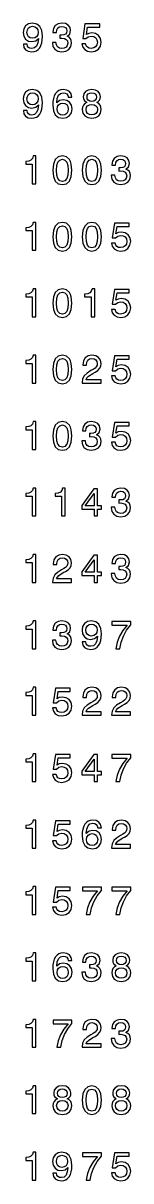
# Model space of a CAD drawing. Extents: x 0 to 1189, y 0 to 841.
# Drawn here: x 699.7 to 719.2, y 221.8 to 430.9 of the extents above; entities that cross this region are included whole.
import ezdxf

# ---------------------------------------------------------------- set-up
doc = ezdxf.new("R2010")
doc.units = 0

msp = doc.modelspace()

# ---------------------------------------------------------------- linework, layer by layer
at = {"color": 7, "lineweight": 25}
for points in [[(699.76, 427.14), (699.86, 426.57), (700.17, 426.13), (700.66, 425.86), (701.31, 425.76), (701.74, 425.81), (702.12, 425.94), (702.44, 426.16), (702.72, 426.48), (702.93, 426.88), (703.09, 427.37), (703.18, 427.93), (703.22, 428.58), (703.1, 429.59), (702.75, 430.33), (702.18, 430.78), (701.41, 430.94), (700.71, 430.81), (700.17, 430.46), (699.83, 429.93), (699.71, 429.26), (699.83, 428.57), (700.17, 428.04), (700.67, 427.71), (701.31, 427.6), (701.99, 427.74), (702.5, 428.16), (702.39, 427.36), (702.15, 426.79), (701.8, 426.45), (701.32, 426.34), (700.94, 426.39), (700.67, 426.55), (700.49, 426.8), (700.42, 427.14)], [(705.01, 427.47), (705.01, 427.42), (705.12, 426.73), (705.46, 426.21), (705.99, 425.88), (706.7, 425.76), (707.45, 425.88), (708.01, 426.2), (708.37, 426.7), (708.5, 427.35), (708.44, 427.78), (708.28, 428.12), (708.03, 428.39), (707.68, 428.58), (708.15, 428.97), (708.31, 429.59), (708.21, 430.15), (707.9, 430.58), (707.39, 430.85), (706.7, 430.94), (706.05, 430.82), (705.55, 430.51), (705.23, 430), (705.12, 429.33), (705.12, 429.28), (705.76, 429.28), (705.82, 429.74), (706.01, 430.07), (706.31, 430.28), (706.74, 430.35), (707.11, 430.29), (707.38, 430.14), (707.55, 429.89), (707.61, 429.56), (707.55, 429.21), (707.38, 428.97), (707.07, 428.83), (706.66, 428.78), (706.38, 428.79), (706.38, 428.22), (706.74, 428.24), (707.19, 428.17), (707.53, 428), (707.73, 427.72), (707.8, 427.35), (707.72, 426.93), (707.51, 426.62), (707.18, 426.43), (706.74, 426.36), (706.29, 426.44), (705.96, 426.65), (705.75, 427), (705.67, 427.47)], [(700.41, 429.27), (700.48, 429.71), (700.68, 430.07), (701, 430.29), (701.41, 430.37), (701.84, 430.29), (702.16, 430.07), (702.36, 429.72), (702.44, 429.27), (702.36, 428.82), (702.16, 428.48), (701.83, 428.27), (701.39, 428.2), (700.99, 428.27), (700.68, 428.48), (700.48, 428.81)], [(710.37, 427.21), (710.53, 426.62), (710.88, 426.16), (711.4, 425.87), (712.07, 425.76), (712.79, 425.89), (713.36, 426.24), (713.72, 426.8), (713.86, 427.52), (713.74, 428.19), (713.39, 428.72), (712.85, 429.06), (712.15, 429.18), (711.61, 429.09), (711.19, 428.86), (711.4, 430.2), (713.59, 430.2), (713.59, 430.8), (710.91, 430.8), (710.52, 428.14), (711.09, 428.14), (711.51, 428.48), (712.04, 428.6), (712.5, 428.53), (712.86, 428.3), (713.08, 427.94), (713.16, 427.49), (713.08, 427.03), (712.85, 426.68), (712.5, 426.46), (712.04, 426.38), (711.66, 426.43), (711.37, 426.59), (711.15, 426.85), (711.04, 427.21)], [(699.76, 415.14), (699.86, 414.57), (700.17, 414.13), (700.66, 413.86), (701.31, 413.76), (701.74, 413.81), (702.12, 413.94), (702.44, 414.16), (702.72, 414.48), (702.93, 414.88), (703.09, 415.37), (703.18, 415.93), (703.22, 416.58), (703.1, 417.59), (702.75, 418.33), (702.18, 418.78), (701.41, 418.94), (700.71, 418.81), (700.17, 418.46), (699.83, 417.93), (699.71, 417.26), (699.83, 416.57), (700.17, 416.04), (700.67, 415.71), (701.31, 415.6), (701.99, 415.74), (702.5, 416.16), (702.39, 415.36), (702.15, 414.79), (701.8, 414.45), (701.32, 414.34), (700.94, 414.39), (700.67, 414.55), (700.49, 414.8), (700.42, 415.14)], [(700.41, 417.27), (700.48, 417.71), (700.68, 418.07), (701, 418.29), (701.41, 418.37), (701.84, 418.29), (702.16, 418.07), (702.36, 417.72), (702.44, 417.27), (702.36, 416.82), (702.16, 416.48), (701.83, 416.27), (701.39, 416.2), (700.99, 416.27), (700.68, 416.48), (700.48, 416.81)], [(708.55, 417.56), (708.41, 418.14), (708.1, 418.57), (707.61, 418.85), (706.97, 418.94), (706.55, 418.89), (706.18, 418.75), (705.86, 418.53), (705.58, 418.21), (705.37, 417.82), (705.21, 417.33), (705.11, 416.76), (705.08, 416.12), (705.19, 415.1), (705.55, 414.36), (706.12, 413.91), (706.89, 413.76), (707.59, 413.89), (708.13, 414.23), (708.47, 414.76), (708.59, 415.44), (708.47, 416.12), (708.14, 416.65), (707.63, 416.98), (706.99, 417.09), (706.31, 416.95), (705.8, 416.54), (705.91, 417.33), (706.14, 417.9), (706.49, 418.24), (706.98, 418.36), (707.34, 418.3), (707.61, 418.15), (707.79, 417.89), (707.89, 417.56)], [(711.27, 416.6), (710.9, 416.4), (710.65, 416.11), (710.49, 415.76), (710.44, 415.34), (710.55, 414.7), (710.88, 414.2), (711.42, 413.88), (712.16, 413.76), (712.89, 413.88), (713.43, 414.2), (713.76, 414.7), (713.88, 415.34), (713.82, 415.76), (713.67, 416.11), (713.41, 416.4), (713.05, 416.6), (713.34, 416.77), (713.54, 417.01), (713.66, 417.3), (713.71, 417.65), (713.59, 418.16), (713.29, 418.57), (712.8, 418.84), (712.16, 418.94), (711.51, 418.84), (711.02, 418.57), (710.71, 418.16), (710.6, 417.65), (710.64, 417.3), (710.76, 417.01)], [(711.29, 417.59), (711.34, 417.91), (711.52, 418.15), (711.79, 418.31), (712.16, 418.36), (712.52, 418.31), (712.79, 418.15), (712.97, 417.91), (713.03, 417.59), (712.97, 417.27), (712.79, 417.02), (712.52, 416.85), (712.16, 416.8), (711.79, 416.86), (711.52, 417.02), (711.34, 417.27)], [(707.9, 415.43), (707.82, 414.98), (707.61, 414.63), (707.29, 414.4), (706.89, 414.33), (706.46, 414.4), (706.14, 414.62), (705.93, 414.97), (705.86, 415.42), (705.94, 415.87), (706.14, 416.21), (706.47, 416.42), (706.92, 416.5), (707.3, 416.42), (707.61, 416.22), (707.82, 415.88)], [(711.13, 415.35), (711.19, 415.73), (711.4, 416.02), (711.73, 416.21), (712.16, 416.27), (712.58, 416.21), (712.91, 416.02), (713.12, 415.73), (713.19, 415.35), (713.12, 414.94), (712.91, 414.63), (712.58, 414.43), (712.16, 414.36), (711.73, 414.43), (711.4, 414.63), (711.19, 414.94)], [(701.35, 401.9), (702.01, 401.9), (702.01, 406.94), (701.52, 406.94), (701.39, 406.5), (701.13, 406.2), (700.74, 406.03), (700.19, 405.97), (700.19, 405.46), (701.35, 405.46)], [(705.09, 404.35), (705.19, 403.21), (705.53, 402.41), (706.07, 401.92), (706.82, 401.76), (707.56, 401.92), (708.1, 402.41), (708.44, 403.21), (708.55, 404.35), (708.44, 405.47), (708.3, 405.92), (708.1, 406.28), (707.56, 406.77), (706.82, 406.94), (706.07, 406.77), (705.53, 406.28), (705.19, 405.47)], [(705.78, 404.35), (705.83, 405.22), (706.01, 405.84), (706.34, 406.21), (706.82, 406.34), (707.3, 406.21), (707.62, 405.84), (707.8, 405.22), (707.86, 404.35), (707.8, 403.47), (707.62, 402.84), (707.3, 402.47), (706.82, 402.35), (706.34, 402.47), (706.01, 402.84), (705.83, 403.47)], [(710.42, 404.35), (710.53, 403.21), (710.87, 402.41), (711.41, 401.92), (712.16, 401.76), (712.9, 401.92), (713.44, 402.41), (713.77, 403.21), (713.89, 404.35), (713.77, 405.47), (713.64, 405.92), (713.44, 406.28), (712.9, 406.77), (712.16, 406.94), (711.41, 406.77), (710.87, 406.28), (710.53, 405.47)], [(711.11, 404.35), (711.17, 405.22), (711.35, 405.84), (711.68, 406.21), (712.16, 406.34), (712.63, 406.21), (712.96, 405.84), (713.14, 405.22), (713.2, 404.35), (713.14, 403.47), (712.96, 402.84), (712.63, 402.47), (712.16, 402.35), (711.68, 402.47), (711.35, 402.84), (711.17, 403.47)], [(715.68, 403.47), (715.68, 403.42), (715.8, 402.73), (716.13, 402.21), (716.67, 401.88), (717.37, 401.76), (718.12, 401.88), (718.68, 402.2), (719.05, 402.7), (719.17, 403.35), (719.12, 403.78), (718.96, 404.12), (718.7, 404.39), (718.35, 404.58), (718.82, 404.97), (718.99, 405.59), (718.88, 406.15), (718.57, 406.58), (718.07, 406.85), (717.37, 406.94), (716.73, 406.82), (716.23, 406.51), (715.9, 406), (715.8, 405.33), (715.8, 405.28), (716.44, 405.28), (716.49, 405.74), (716.68, 406.07), (716.98, 406.28), (717.41, 406.35), (717.78, 406.29), (718.06, 406.14), (718.22, 405.89), (718.29, 405.56), (718.22, 405.21), (718.05, 404.97), (717.75, 404.83), (717.34, 404.78), (717.06, 404.79), (717.06, 404.22), (717.41, 404.24), (717.86, 404.17), (718.2, 404), (718.4, 403.72), (718.48, 403.35), (718.4, 402.93), (718.19, 402.62), (717.86, 402.43), (717.42, 402.36), (716.96, 402.44), (716.63, 402.65), (716.42, 403), (716.34, 403.47)], [(701.35, 389.9), (702.01, 389.9), (702.01, 394.94), (701.52, 394.94), (701.39, 394.5), (701.13, 394.2), (700.74, 394.03), (700.19, 393.97), (700.19, 393.46), (701.35, 393.46)], [(705.09, 392.35), (705.19, 391.21), (705.53, 390.41), (706.07, 389.92), (706.82, 389.76), (707.56, 389.92), (708.1, 390.41), (708.44, 391.21), (708.55, 392.35), (708.44, 393.47), (708.3, 393.92), (708.1, 394.28), (707.56, 394.77), (706.82, 394.94), (706.07, 394.77), (705.53, 394.28), (705.19, 393.47)], [(705.78, 392.35), (705.83, 393.22), (706.01, 393.84), (706.34, 394.21), (706.82, 394.34), (707.3, 394.21), (707.62, 393.84), (707.8, 393.22), (707.86, 392.35), (707.8, 391.47), (707.62, 390.84), (707.3, 390.47), (706.82, 390.35), (706.34, 390.47), (706.01, 390.84), (705.83, 391.47)], [(710.42, 392.35), (710.53, 391.21), (710.87, 390.41), (711.41, 389.92), (712.16, 389.76), (712.9, 389.92), (713.44, 390.41), (713.77, 391.21), (713.89, 392.35), (713.77, 393.47), (713.64, 393.92), (713.44, 394.28), (712.9, 394.77), (712.16, 394.94), (711.41, 394.77), (710.87, 394.28), (710.53, 393.47)], [(711.11, 392.35), (711.17, 393.22), (711.35, 393.84), (711.68, 394.21), (712.16, 394.34), (712.63, 394.21), (712.96, 393.84), (713.14, 393.22), (713.2, 392.35), (713.14, 391.47), (712.96, 390.84), (712.63, 390.47), (712.16, 390.35), (711.68, 390.47), (711.35, 390.84), (711.17, 391.47)], [(715.71, 391.21), (715.87, 390.62), (716.22, 390.16), (716.74, 389.87), (717.4, 389.76), (718.13, 389.89), (718.7, 390.24), (719.06, 390.8), (719.2, 391.52), (719.07, 392.19), (718.73, 392.72), (718.19, 393.06), (717.49, 393.18), (716.95, 393.09), (716.53, 392.86), (716.73, 394.2), (718.92, 394.2), (718.92, 394.8), (716.25, 394.8), (715.85, 392.14), (716.43, 392.14), (716.85, 392.48), (717.38, 392.6), (717.84, 392.53), (718.2, 392.3), (718.42, 391.94), (718.5, 391.49), (718.42, 391.03), (718.19, 390.68), (717.83, 390.46), (717.38, 390.38), (717, 390.43), (716.7, 390.59), (716.49, 390.85), (716.38, 391.21)], [(701.35, 377.9), (702.01, 377.9), (702.01, 382.94), (701.52, 382.94), (701.39, 382.5), (701.13, 382.2), (700.74, 382.03), (700.19, 381.97), (700.19, 381.46), (701.35, 381.46)], [(705.09, 380.35), (705.19, 379.21), (705.53, 378.41), (706.07, 377.92), (706.82, 377.76), (707.56, 377.92), (708.1, 378.41), (708.44, 379.21), (708.55, 380.35), (708.44, 381.47), (708.3, 381.92), (708.1, 382.28), (707.56, 382.77), (706.82, 382.94), (706.07, 382.77), (705.53, 382.28), (705.19, 381.47)], [(712.03, 377.9), (712.68, 377.9), (712.68, 382.94), (712.2, 382.94), (712.07, 382.5), (711.81, 382.2), (711.41, 382.03), (710.86, 381.97), (710.86, 381.46), (712.03, 381.46)], [(705.78, 380.35), (705.83, 381.22), (706.01, 381.84), (706.34, 382.21), (706.82, 382.34), (707.3, 382.21), (707.62, 381.84), (707.8, 381.22), (707.86, 380.35), (707.8, 379.47), (707.62, 378.84), (707.3, 378.47), (706.82, 378.35), (706.34, 378.47), (706.01, 378.84), (705.83, 379.47)], [(715.71, 379.21), (715.87, 378.62), (716.22, 378.16), (716.74, 377.87), (717.4, 377.76), (718.13, 377.89), (718.7, 378.24), (719.06, 378.8), (719.2, 379.52), (719.07, 380.19), (718.73, 380.72), (718.19, 381.06), (717.49, 381.18), (716.95, 381.09), (716.53, 380.86), (716.73, 382.2), (718.92, 382.2), (718.92, 382.8), (716.25, 382.8), (715.85, 380.14), (716.43, 380.14), (716.85, 380.48), (717.38, 380.6), (717.84, 380.53), (718.2, 380.3), (718.42, 379.94), (718.5, 379.49), (718.42, 379.03), (718.19, 378.68), (717.83, 378.46), (717.38, 378.38), (717, 378.43), (716.7, 378.59), (716.49, 378.85), (716.38, 379.21)], [(701.35, 365.9), (702.01, 365.9), (702.01, 370.94), (701.52, 370.94), (701.39, 370.5), (701.13, 370.2), (700.74, 370.03), (700.19, 369.97), (700.19, 369.46), (701.35, 369.46)], [(705.09, 368.35), (705.19, 367.21), (705.53, 366.41), (706.07, 365.92), (706.82, 365.76), (707.56, 365.92), (708.1, 366.41), (708.44, 367.21), (708.55, 368.35), (708.44, 369.47), (708.3, 369.92), (708.1, 370.28), (707.56, 370.77), (706.82, 370.94), (706.07, 370.77), (705.53, 370.28), (705.19, 369.47)], [(705.78, 368.35), (705.83, 369.22), (706.01, 369.84), (706.34, 370.21), (706.82, 370.34), (707.3, 370.21), (707.62, 369.84), (707.8, 369.22), (707.86, 368.35), (707.8, 367.47), (707.62, 366.84), (707.3, 366.47), (706.82, 366.35), (706.34, 366.47), (706.01, 366.84), (705.83, 367.47)], [(710.4, 365.9), (713.84, 365.9), (713.84, 366.52), (711.12, 366.52), (711.27, 366.86), (711.53, 367.14), (712.33, 367.65), (712.76, 367.87), (713.23, 368.18), (713.57, 368.54), (713.77, 368.97), (713.84, 369.45), (713.72, 370.05), (713.38, 370.53), (712.86, 370.83), (712.19, 370.94), (711.5, 370.82), (710.97, 370.48), (710.63, 369.94), (710.52, 369.22), (710.52, 369.12), (711.17, 369.12), (711.17, 369.18), (711.24, 369.67), (711.43, 370.03), (711.74, 370.26), (712.15, 370.34), (712.57, 370.27), (712.88, 370.09), (713.08, 369.81), (713.15, 369.45), (713.1, 369.12), (712.97, 368.84), (712.74, 368.6), (712.42, 368.38), (711.99, 368.15), (711.29, 367.7), (710.79, 367.23), (710.49, 366.65), (710.4, 365.92)], [(715.71, 367.21), (715.87, 366.62), (716.22, 366.16), (716.74, 365.87), (717.4, 365.76), (718.13, 365.89), (718.7, 366.24), (719.06, 366.8), (719.2, 367.52), (719.07, 368.19), (718.73, 368.72), (718.19, 369.06), (717.49, 369.18), (716.95, 369.09), (716.53, 368.86), (716.73, 370.2), (718.92, 370.2), (718.92, 370.8), (716.25, 370.8), (715.85, 368.14), (716.43, 368.14), (716.85, 368.48), (717.38, 368.6), (717.84, 368.53), (718.2, 368.3), (718.42, 367.94), (718.5, 367.49), (718.42, 367.03), (718.19, 366.68), (717.83, 366.46), (717.38, 366.38), (717, 366.43), (716.7, 366.59), (716.49, 366.85), (716.38, 367.21)], [(701.35, 353.9), (702.01, 353.9), (702.01, 358.94), (701.52, 358.94), (701.39, 358.5), (701.13, 358.2), (700.74, 358.03), (700.19, 357.97), (700.19, 357.46), (701.35, 357.46)], [(705.09, 356.35), (705.19, 355.21), (705.53, 354.41), (706.07, 353.92), (706.82, 353.76), (707.56, 353.92), (708.1, 354.41), (708.44, 355.21), (708.55, 356.35), (708.44, 357.47), (708.3, 357.92), (708.1, 358.28), (707.56, 358.77), (706.82, 358.94), (706.07, 358.77), (705.53, 358.28), (705.19, 357.47)], [(705.78, 356.35), (705.83, 357.22), (706.01, 357.84), (706.34, 358.21), (706.82, 358.34), (707.3, 358.21), (707.62, 357.84), (707.8, 357.22), (707.86, 356.35), (707.8, 355.47), (707.62, 354.84), (707.3, 354.47), (706.82, 354.35), (706.34, 354.47), (706.01, 354.84), (705.83, 355.47)], [(710.34, 355.47), (710.34, 355.42), (710.46, 354.73), (710.8, 354.21), (711.33, 353.88), (712.04, 353.76), (712.79, 353.88), (713.35, 354.2), (713.71, 354.7), (713.84, 355.35), (713.78, 355.78), (713.62, 356.12), (713.36, 356.39), (713.02, 356.58), (713.48, 356.97), (713.65, 357.59), (713.54, 358.15), (713.23, 358.58), (712.73, 358.85), (712.04, 358.94), (711.39, 358.82), (710.89, 358.51), (710.57, 358), (710.46, 357.33), (710.46, 357.28), (711.1, 357.28), (711.16, 357.74), (711.34, 358.07), (711.65, 358.28), (712.07, 358.35), (712.45, 358.29), (712.72, 358.14), (712.89, 357.89), (712.95, 357.56), (712.89, 357.21), (712.71, 356.97), (712.41, 356.83), (712, 356.78), (711.72, 356.79), (711.72, 356.22), (712.07, 356.24), (712.53, 356.17), (712.87, 356), (713.07, 355.72), (713.14, 355.35), (713.06, 354.93), (712.85, 354.62), (712.52, 354.43), (712.08, 354.36), (711.63, 354.44), (711.29, 354.65), (711.09, 355), (711.01, 355.47)], [(715.71, 355.21), (715.87, 354.62), (716.22, 354.16), (716.74, 353.87), (717.4, 353.76), (718.13, 353.89), (718.7, 354.24), (719.06, 354.8), (719.2, 355.52), (719.07, 356.19), (718.73, 356.72), (718.19, 357.06), (717.49, 357.18), (716.95, 357.09), (716.53, 356.86), (716.73, 358.2), (718.92, 358.2), (718.92, 358.8), (716.25, 358.8), (715.85, 356.14), (716.43, 356.14), (716.85, 356.48), (717.38, 356.6), (717.84, 356.53), (718.2, 356.3), (718.42, 355.94), (718.5, 355.49), (718.42, 355.03), (718.19, 354.68), (717.83, 354.46), (717.38, 354.38), (717, 354.43), (716.7, 354.59), (716.49, 354.85), (716.38, 355.21)], [(701.35, 341.9), (702.01, 341.9), (702.01, 346.94), (701.52, 346.94), (701.39, 346.5), (701.13, 346.2), (700.74, 346.03), (700.19, 345.97), (700.19, 345.46), (701.35, 345.46)], [(706.69, 341.9), (707.35, 341.9), (707.35, 346.94), (706.86, 346.94), (706.73, 346.5), (706.47, 346.2), (706.07, 346.03), (705.53, 345.97), (705.53, 345.46), (706.69, 345.46)], [(712.56, 341.9), (713.2, 341.9), (713.2, 343.14), (713.92, 343.14), (713.92, 343.72), (713.2, 343.72), (713.2, 346.8), (712.55, 346.8), (710.36, 343.78), (710.36, 343.14), (712.56, 343.14)], [(710.96, 343.72), (712.56, 345.96), (712.56, 343.72)], [(715.68, 343.47), (715.68, 343.42), (715.8, 342.73), (716.13, 342.21), (716.67, 341.88), (717.37, 341.76), (718.12, 341.88), (718.68, 342.2), (719.05, 342.7), (719.17, 343.35), (719.12, 343.78), (718.96, 344.12), (718.7, 344.39), (718.35, 344.58), (718.82, 344.97), (718.99, 345.59), (718.88, 346.15), (718.57, 346.58), (718.07, 346.85), (717.37, 346.94), (716.73, 346.82), (716.23, 346.51), (715.9, 346), (715.8, 345.33), (715.8, 345.28), (716.44, 345.28), (716.49, 345.74), (716.68, 346.07), (716.98, 346.28), (717.41, 346.35), (717.78, 346.29), (718.06, 346.14), (718.22, 345.89), (718.29, 345.56), (718.22, 345.21), (718.05, 344.97), (717.75, 344.83), (717.34, 344.78), (717.06, 344.79), (717.06, 344.22), (717.41, 344.24), (717.86, 344.17), (718.2, 344), (718.4, 343.72), (718.48, 343.35), (718.4, 342.93), (718.19, 342.62), (717.86, 342.43), (717.42, 342.36), (716.96, 342.44), (716.63, 342.65), (716.42, 343), (716.34, 343.47)], [(701.35, 329.9), (702.01, 329.9), (702.01, 334.94), (701.52, 334.94), (701.39, 334.5), (701.13, 334.2), (700.74, 334.03), (700.19, 333.97), (700.19, 333.46), (701.35, 333.46)], [(705.06, 329.9), (708.5, 329.9), (708.5, 330.52), (705.78, 330.52), (705.94, 330.86), (706.2, 331.14), (706.99, 331.65), (707.42, 331.87), (707.9, 332.18), (708.23, 332.54), (708.43, 332.97), (708.5, 333.45), (708.38, 334.05), (708.04, 334.53), (707.52, 334.83), (706.85, 334.94), (706.16, 334.82), (705.63, 334.48), (705.29, 333.94), (705.18, 333.22), (705.18, 333.12), (705.83, 333.12), (705.83, 333.18), (705.9, 333.67), (706.09, 334.03), (706.4, 334.26), (706.81, 334.34), (707.23, 334.27), (707.54, 334.09), (707.74, 333.81), (707.82, 333.45), (707.77, 333.12), (707.63, 332.84), (707.4, 332.6), (707.08, 332.38), (706.66, 332.15), (705.95, 331.7), (705.45, 331.23), (705.16, 330.65), (705.06, 329.92)], [(712.56, 329.9), (713.2, 329.9), (713.2, 331.14), (713.92, 331.14), (713.92, 331.72), (713.2, 331.72), (713.2, 334.8), (712.55, 334.8), (710.36, 331.78), (710.36, 331.14), (712.56, 331.14)], [(715.68, 331.47), (715.68, 331.42), (715.8, 330.73), (716.13, 330.21), (716.67, 329.88), (717.37, 329.76), (718.12, 329.88), (718.68, 330.2), (719.05, 330.7), (719.17, 331.35), (719.12, 331.78), (718.96, 332.12), (718.7, 332.39), (718.35, 332.58), (718.82, 332.97), (718.99, 333.59), (718.88, 334.15), (718.57, 334.58), (718.07, 334.85), (717.37, 334.94), (716.73, 334.82), (716.23, 334.51), (715.9, 334), (715.8, 333.33), (715.8, 333.28), (716.44, 333.28), (716.49, 333.74), (716.68, 334.07), (716.98, 334.28), (717.41, 334.35), (717.78, 334.29), (718.06, 334.14), (718.22, 333.89), (718.29, 333.56), (718.22, 333.21), (718.05, 332.97), (717.75, 332.83), (717.34, 332.78), (717.06, 332.79), (717.06, 332.22), (717.41, 332.24), (717.86, 332.17), (718.2, 332), (718.4, 331.72), (718.48, 331.35), (718.4, 330.93), (718.19, 330.62), (717.86, 330.43), (717.42, 330.36), (716.96, 330.44), (716.63, 330.65), (716.42, 331), (716.34, 331.47)], [(710.96, 331.72), (712.56, 333.96), (712.56, 331.72)], [(701.35, 317.9), (702.01, 317.9), (702.01, 322.94), (701.52, 322.94), (701.39, 322.5), (701.13, 322.2), (700.74, 322.03), (700.19, 321.97), (700.19, 321.46), (701.35, 321.46)], [(705.01, 319.47), (705.01, 319.42), (705.12, 318.73), (705.46, 318.21), (705.99, 317.88), (706.7, 317.76), (707.45, 317.88), (708.01, 318.2), (708.37, 318.7), (708.5, 319.35), (708.44, 319.78), (708.28, 320.12), (708.03, 320.39), (707.68, 320.58), (708.15, 320.97), (708.31, 321.59), (708.21, 322.15), (707.9, 322.58), (707.39, 322.85), (706.7, 322.94), (706.05, 322.82), (705.55, 322.51), (705.23, 322), (705.12, 321.33), (705.12, 321.28), (705.76, 321.28), (705.82, 321.74), (706.01, 322.07), (706.31, 322.28), (706.74, 322.35), (707.11, 322.29), (707.38, 322.14), (707.55, 321.89), (707.61, 321.56), (707.55, 321.21), (707.38, 320.97), (707.07, 320.83), (706.66, 320.78), (706.38, 320.79), (706.38, 320.22), (706.74, 320.24), (707.19, 320.17), (707.53, 320), (707.73, 319.72), (707.8, 319.35), (707.72, 318.93), (707.51, 318.62), (707.18, 318.43), (706.74, 318.36), (706.29, 318.44), (705.96, 318.65), (705.75, 319), (705.67, 319.47)], [(710.43, 319.14), (710.54, 318.57), (710.85, 318.13), (711.34, 317.86), (711.99, 317.76), (712.41, 317.81), (712.79, 317.94), (713.12, 318.16), (713.39, 318.48), (713.61, 318.88), (713.77, 319.37), (713.86, 319.93), (713.9, 320.58), (713.77, 321.59), (713.42, 322.33), (712.86, 322.78), (712.09, 322.94), (711.38, 322.81), (710.85, 322.46), (710.5, 321.93), (710.39, 321.26), (710.5, 320.57), (710.84, 320.04), (711.34, 319.71), (711.99, 319.6), (712.66, 319.74), (713.17, 320.16), (713.06, 319.36), (712.83, 318.79), (712.48, 318.45), (711.99, 318.34), (711.62, 318.39), (711.34, 318.55), (711.16, 318.8), (711.09, 319.14)], [(711.09, 321.27), (711.16, 321.71), (711.36, 322.07), (711.68, 322.29), (712.09, 322.37), (712.51, 322.29), (712.84, 322.07), (713.04, 321.72), (713.12, 321.27), (713.04, 320.82), (712.84, 320.48), (712.5, 320.27), (712.07, 320.2), (711.67, 320.27), (711.36, 320.48), (711.16, 320.81)], [(716.49, 317.9), (717.22, 317.9), (717.46, 319.09), (717.88, 320.2), (718.47, 321.23), (719.24, 322.2), (719.24, 322.8), (715.81, 322.8), (715.81, 322.14), (718.55, 322.14), (717.76, 321.17), (717.16, 320.15), (716.74, 319.07)], [(701.35, 305.9), (702.01, 305.9), (702.01, 310.94), (701.52, 310.94), (701.39, 310.5), (701.13, 310.2), (700.74, 310.03), (700.19, 309.97), (700.19, 309.46), (701.35, 309.46)], [(705.04, 307.21), (705.19, 306.62), (705.55, 306.16), (706.07, 305.87), (706.73, 305.76), (707.46, 305.89), (708.03, 306.24), (708.39, 306.8), (708.52, 307.52), (708.4, 308.19), (708.05, 308.72), (707.51, 309.06), (706.81, 309.18), (706.27, 309.09), (705.86, 308.86), (706.06, 310.2), (708.25, 310.2), (708.25, 310.8), (705.58, 310.8), (705.18, 308.14), (705.76, 308.14), (706.17, 308.48), (706.71, 308.6), (707.17, 308.53), (707.52, 308.3), (707.74, 307.94), (707.82, 307.49), (707.74, 307.03), (707.51, 306.68), (707.16, 306.46), (706.71, 306.38), (706.32, 306.43), (706.03, 306.59), (705.81, 306.85), (705.71, 307.21)], [(710.4, 305.9), (713.84, 305.9), (713.84, 306.52), (711.12, 306.52), (711.27, 306.86), (711.53, 307.14), (712.33, 307.65), (712.76, 307.87), (713.23, 308.18), (713.57, 308.54), (713.77, 308.97), (713.84, 309.45), (713.72, 310.05), (713.38, 310.53), (712.86, 310.83), (712.19, 310.94), (711.5, 310.82), (710.97, 310.48), (710.63, 309.94), (710.52, 309.22), (710.52, 309.12), (711.17, 309.12), (711.17, 309.18), (711.24, 309.67), (711.43, 310.03), (711.74, 310.26), (712.15, 310.34), (712.57, 310.27), (712.88, 310.09), (713.08, 309.81), (713.15, 309.45), (713.1, 309.12), (712.97, 308.84), (712.74, 308.6), (712.42, 308.38), (711.99, 308.15), (711.29, 307.7), (710.79, 307.23), (710.49, 306.65), (710.4, 305.92)], [(715.74, 305.9), (719.17, 305.9), (719.17, 306.52), (716.46, 306.52), (716.61, 306.86), (716.87, 307.14), (717.67, 307.65), (718.09, 307.87), (718.57, 308.18), (718.91, 308.54), (719.1, 308.97), (719.17, 309.45), (719.05, 310.05), (718.71, 310.53), (718.2, 310.83), (717.53, 310.94), (716.83, 310.82), (716.31, 310.48), (715.97, 309.94), (715.85, 309.22), (715.85, 309.12), (716.51, 309.12), (716.51, 309.18), (716.57, 309.67), (716.77, 310.03), (717.08, 310.26), (717.49, 310.34), (717.91, 310.27), (718.22, 310.09), (718.42, 309.81), (718.49, 309.45), (718.44, 309.12), (718.3, 308.84), (718.07, 308.6), (717.76, 308.38), (717.33, 308.15), (716.62, 307.7), (716.13, 307.23), (715.83, 306.65), (715.74, 305.92)], [(701.35, 293.9), (702.01, 293.9), (702.01, 298.94), (701.52, 298.94), (701.39, 298.5), (701.13, 298.2), (700.74, 298.03), (700.19, 297.97), (700.19, 297.46), (701.35, 297.46)], [(705.04, 295.21), (705.19, 294.62), (705.55, 294.16), (706.07, 293.87), (706.73, 293.76), (707.46, 293.89), (708.03, 294.24), (708.39, 294.8), (708.52, 295.52), (708.4, 296.19), (708.05, 296.72), (707.51, 297.06), (706.81, 297.18), (706.27, 297.09), (705.86, 296.86), (706.06, 298.2), (708.25, 298.2), (708.25, 298.8), (705.58, 298.8), (705.18, 296.14), (705.76, 296.14), (706.17, 296.48), (706.71, 296.6), (707.17, 296.53), (707.52, 296.3), (707.74, 295.94), (707.82, 295.49), (707.74, 295.03), (707.51, 294.68), (707.16, 294.46), (706.71, 294.38), (706.32, 294.43), (706.03, 294.59), (705.81, 294.85), (705.71, 295.21)], [(712.56, 293.9), (713.2, 293.9), (713.2, 295.14), (713.92, 295.14), (713.92, 295.72), (713.2, 295.72), (713.2, 298.8), (712.55, 298.8), (710.36, 295.78), (710.36, 295.14), (712.56, 295.14)], [(710.96, 295.72), (712.56, 297.96), (712.56, 295.72)], [(716.49, 293.9), (717.22, 293.9), (717.46, 295.09), (717.88, 296.2), (718.47, 297.23), (719.24, 298.2), (719.24, 298.8), (715.81, 298.8), (715.81, 298.14), (718.55, 298.14), (717.76, 297.17), (717.16, 296.15), (716.74, 295.07)], [(701.35, 281.9), (702.01, 281.9), (702.01, 286.94), (701.52, 286.94), (701.39, 286.5), (701.13, 286.2), (700.74, 286.03), (700.19, 285.97), (700.19, 285.46), (701.35, 285.46)], [(705.04, 283.21), (705.19, 282.62), (705.55, 282.16), (706.07, 281.87), (706.73, 281.76), (707.46, 281.89), (708.03, 282.24), (708.39, 282.8), (708.52, 283.52), (708.4, 284.19), (708.05, 284.72), (707.51, 285.06), (706.81, 285.18), (706.27, 285.09), (705.86, 284.86), (706.06, 286.2), (708.25, 286.2), (708.25, 286.8), (705.58, 286.8), (705.18, 284.14), (705.76, 284.14), (706.17, 284.48), (706.71, 284.6), (707.17, 284.53), (707.52, 284.3), (707.74, 283.94), (707.82, 283.49), (707.74, 283.03), (707.51, 282.68), (707.16, 282.46), (706.71, 282.38), (706.32, 282.43), (706.03, 282.59), (705.81, 282.85), (705.71, 283.21)], [(713.89, 285.56), (713.75, 286.14), (713.43, 286.57), (712.94, 286.85), (712.31, 286.94), (711.89, 286.89), (711.52, 286.75), (711.19, 286.53), (710.92, 286.21), (710.7, 285.82), (710.55, 285.33), (710.44, 284.76), (710.42, 284.12), (710.53, 283.1), (710.88, 282.36), (711.45, 281.91), (712.23, 281.76), (712.93, 281.89), (713.46, 282.23), (713.81, 282.76), (713.93, 283.44), (713.81, 284.12), (713.48, 284.65), (712.97, 284.98), (712.33, 285.09), (711.65, 284.95), (711.14, 284.54), (711.24, 285.33), (711.47, 285.9), (711.83, 286.24), (712.32, 286.36), (712.68, 286.3), (712.95, 286.15), (713.13, 285.89), (713.23, 285.56)], [(715.74, 281.9), (719.17, 281.9), (719.17, 282.52), (716.46, 282.52), (716.61, 282.86), (716.87, 283.14), (717.67, 283.65), (718.09, 283.87), (718.57, 284.18), (718.91, 284.54), (719.1, 284.97), (719.17, 285.45), (719.05, 286.05), (718.71, 286.53), (718.2, 286.83), (717.53, 286.94), (716.83, 286.82), (716.31, 286.48), (715.97, 285.94), (715.85, 285.22), (715.85, 285.12), (716.51, 285.12), (716.51, 285.18), (716.57, 285.67), (716.77, 286.03), (717.08, 286.26), (717.49, 286.34), (717.91, 286.27), (718.22, 286.09), (718.42, 285.81), (718.49, 285.45), (718.44, 285.12), (718.3, 284.84), (718.07, 284.6), (717.76, 284.38), (717.33, 284.15), (716.62, 283.7), (716.13, 283.23), (715.83, 282.65), (715.74, 281.92)], [(713.23, 283.43), (713.15, 282.98), (712.95, 282.63), (712.63, 282.4), (712.22, 282.33), (711.8, 282.4), (711.47, 282.62), (711.27, 282.97), (711.2, 283.42), (711.27, 283.87), (711.47, 284.21), (711.81, 284.42), (712.25, 284.5), (712.64, 284.42), (712.95, 284.22), (713.15, 283.88)], [(701.35, 269.9), (702.01, 269.9), (702.01, 274.94), (701.52, 274.94), (701.39, 274.5), (701.13, 274.2), (700.74, 274.03), (700.19, 273.97), (700.19, 273.46), (701.35, 273.46)], [(705.04, 271.21), (705.19, 270.62), (705.55, 270.16), (706.07, 269.87), (706.73, 269.76), (707.46, 269.89), (708.03, 270.24), (708.39, 270.8), (708.52, 271.52), (708.4, 272.19), (708.05, 272.72), (707.51, 273.06), (706.81, 273.18), (706.27, 273.09), (705.86, 272.86), (706.06, 274.2), (708.25, 274.2), (708.25, 274.8), (705.58, 274.8), (705.18, 272.14), (705.76, 272.14), (706.17, 272.48), (706.71, 272.6), (707.17, 272.53), (707.52, 272.3), (707.74, 271.94), (707.82, 271.49), (707.74, 271.03), (707.51, 270.68), (707.16, 270.46), (706.71, 270.38), (706.32, 270.43), (706.03, 270.59), (705.81, 270.85), (705.71, 271.21)], [(711.16, 269.9), (711.89, 269.9), (712.12, 271.09), (712.54, 272.2), (713.13, 273.23), (713.9, 274.2), (713.9, 274.8), (710.47, 274.8), (710.47, 274.14), (713.21, 274.14), (712.42, 273.17), (711.82, 272.15), (711.4, 271.07)], [(716.49, 269.9), (717.22, 269.9), (717.46, 271.09), (717.88, 272.2), (718.47, 273.23), (719.24, 274.2), (719.24, 274.8), (715.81, 274.8), (715.81, 274.14), (718.55, 274.14), (717.76, 273.17), (717.16, 272.15), (716.74, 271.07)], [(701.35, 257.9), (702.01, 257.9), (702.01, 262.94), (701.52, 262.94), (701.39, 262.5), (701.13, 262.2), (700.74, 262.03), (700.19, 261.97), (700.19, 261.46), (701.35, 261.46)], [(708.55, 261.56), (708.41, 262.14), (708.1, 262.57), (707.61, 262.85), (706.97, 262.94), (706.55, 262.89), (706.18, 262.75), (705.86, 262.53), (705.58, 262.21), (705.37, 261.82), (705.21, 261.33), (705.11, 260.76), (705.08, 260.12), (705.19, 259.1), (705.55, 258.36), (706.12, 257.91), (706.89, 257.76), (707.59, 257.89), (708.13, 258.23), (708.47, 258.76), (708.59, 259.44), (708.47, 260.12), (708.14, 260.65), (707.63, 260.98), (706.99, 261.09), (706.31, 260.95), (705.8, 260.54), (705.91, 261.33), (706.14, 261.9), (706.49, 262.24), (706.98, 262.36), (707.34, 262.3), (707.61, 262.15), (707.79, 261.89), (707.89, 261.56)], [(710.34, 259.47), (710.34, 259.42), (710.46, 258.73), (710.8, 258.21), (711.33, 257.88), (712.04, 257.76), (712.79, 257.88), (713.35, 258.2), (713.71, 258.7), (713.84, 259.35), (713.78, 259.78), (713.62, 260.12), (713.36, 260.39), (713.02, 260.58), (713.48, 260.97), (713.65, 261.59), (713.54, 262.15), (713.23, 262.58), (712.73, 262.85), (712.04, 262.94), (711.39, 262.82), (710.89, 262.51), (710.57, 262), (710.46, 261.33), (710.46, 261.28), (711.1, 261.28), (711.16, 261.74), (711.34, 262.07), (711.65, 262.28), (712.07, 262.35), (712.45, 262.29), (712.72, 262.14), (712.89, 261.89), (712.95, 261.56), (712.89, 261.21), (712.71, 260.97), (712.41, 260.83), (712, 260.78), (711.72, 260.79), (711.72, 260.22), (712.07, 260.24), (712.53, 260.17), (712.87, 260), (713.07, 259.72), (713.14, 259.35), (713.06, 258.93), (712.85, 258.62), (712.52, 258.43), (712.08, 258.36), (711.63, 258.44), (711.29, 258.65), (711.09, 259), (711.01, 259.47)], [(716.6, 260.6), (716.24, 260.4), (715.98, 260.11), (715.82, 259.76), (715.77, 259.34), (715.89, 258.7), (716.22, 258.2), (716.76, 257.88), (717.5, 257.76), (718.22, 257.88), (718.76, 258.2), (719.1, 258.7), (719.22, 259.34), (719.16, 259.76), (719.01, 260.11), (718.75, 260.4), (718.39, 260.6), (718.68, 260.77), (718.88, 261.01), (719, 261.3), (719.05, 261.65), (718.93, 262.16), (718.63, 262.57), (718.14, 262.84), (717.5, 262.94), (716.85, 262.84), (716.36, 262.57), (716.05, 262.16), (715.94, 261.65), (715.98, 261.3), (716.1, 261.01)], [(716.62, 261.59), (716.68, 261.91), (716.85, 262.15), (717.13, 262.31), (717.5, 262.36), (717.86, 262.31), (718.13, 262.15), (718.3, 261.91), (718.37, 261.59), (718.3, 261.27), (718.13, 261.02), (717.86, 260.85), (717.5, 260.8), (717.13, 260.86), (716.85, 261.02), (716.68, 261.27)], [(707.9, 259.43), (707.82, 258.98), (707.61, 258.63), (707.29, 258.4), (706.89, 258.33), (706.46, 258.4), (706.14, 258.62), (705.93, 258.97), (705.86, 259.42), (705.94, 259.87), (706.14, 260.21), (706.47, 260.42), (706.92, 260.5), (707.3, 260.42), (707.61, 260.22), (707.82, 259.88)], [(716.47, 259.35), (716.53, 259.73), (716.74, 260.02), (717.06, 260.21), (717.5, 260.27), (717.92, 260.21), (718.25, 260.02), (718.45, 259.73), (718.53, 259.35), (718.45, 258.94), (718.25, 258.63), (717.92, 258.43), (717.5, 258.36), (717.06, 258.43), (716.74, 258.63), (716.53, 258.94)], [(701.35, 245.9), (702.01, 245.9), (702.01, 250.94), (701.52, 250.94), (701.39, 250.5), (701.13, 250.2), (700.74, 250.03), (700.19, 249.97), (700.19, 249.46), (701.35, 249.46)], [(705.82, 245.9), (706.55, 245.9), (706.79, 247.09), (707.2, 248.2), (707.79, 249.23), (708.57, 250.2), (708.57, 250.8), (705.14, 250.8), (705.14, 250.14), (707.87, 250.14), (707.08, 249.17), (706.48, 248.15), (706.07, 247.07)], [(710.4, 245.9), (713.84, 245.9), (713.84, 246.52), (711.12, 246.52), (711.27, 246.86), (711.53, 247.14), (712.33, 247.65), (712.76, 247.87), (713.23, 248.18), (713.57, 248.54), (713.77, 248.97), (713.84, 249.45), (713.72, 250.05), (713.38, 250.53), (712.86, 250.83), (712.19, 250.94), (711.5, 250.82), (710.97, 250.48), (710.63, 249.94), (710.52, 249.22), (710.52, 249.12), (711.17, 249.12), (711.17, 249.18), (711.24, 249.67), (711.43, 250.03), (711.74, 250.26), (712.15, 250.34), (712.57, 250.27), (712.88, 250.09), (713.08, 249.81), (713.15, 249.45), (713.1, 249.12), (712.97, 248.84), (712.74, 248.6), (712.42, 248.38), (711.99, 248.15), (711.29, 247.7), (710.79, 247.23), (710.49, 246.65), (710.4, 245.92)], [(715.68, 247.47), (715.68, 247.42), (715.8, 246.73), (716.13, 246.21), (716.67, 245.88), (717.37, 245.76), (718.12, 245.88), (718.68, 246.2), (719.05, 246.7), (719.17, 247.35), (719.12, 247.78), (718.96, 248.12), (718.7, 248.39), (718.35, 248.58), (718.82, 248.97), (718.99, 249.59), (718.88, 250.15), (718.57, 250.58), (718.07, 250.85), (717.37, 250.94), (716.73, 250.82), (716.23, 250.51), (715.9, 250), (715.8, 249.33), (715.8, 249.28), (716.44, 249.28), (716.49, 249.74), (716.68, 250.07), (716.98, 250.28), (717.41, 250.35), (717.78, 250.29), (718.06, 250.14), (718.22, 249.89), (718.29, 249.56), (718.22, 249.21), (718.05, 248.97), (717.75, 248.83), (717.34, 248.78), (717.06, 248.79), (717.06, 248.22), (717.41, 248.24), (717.86, 248.17), (718.2, 248), (718.4, 247.72), (718.48, 247.35), (718.4, 246.93), (718.19, 246.62), (717.86, 246.43), (717.42, 246.36), (716.96, 246.44), (716.63, 246.65), (716.42, 247), (716.34, 247.47)], [(701.35, 233.9), (702.01, 233.9), (702.01, 238.94), (701.52, 238.94), (701.39, 238.5), (701.13, 238.2), (700.74, 238.03), (700.19, 237.97), (700.19, 237.46), (701.35, 237.46)], [(705.93, 236.6), (705.56, 236.4), (705.31, 236.11), (705.15, 235.76), (705.1, 235.34), (705.22, 234.7), (705.55, 234.2), (706.09, 233.88), (706.82, 233.76), (707.55, 233.88), (708.09, 234.2), (708.42, 234.7), (708.54, 235.34), (708.49, 235.76), (708.33, 236.11), (708.08, 236.4), (707.72, 236.6), (708, 236.77), (708.21, 237.01), (708.33, 237.3), (708.37, 237.65), (708.26, 238.16), (707.95, 238.57), (707.46, 238.84), (706.82, 238.94), (706.17, 238.84), (705.68, 238.57), (705.37, 238.16), (705.27, 237.65), (705.3, 237.3), (705.42, 237.01)], [(710.42, 236.35), (710.53, 235.21), (710.87, 234.41), (711.41, 233.92), (712.16, 233.76), (712.9, 233.92), (713.44, 234.41), (713.77, 235.21), (713.89, 236.35), (713.77, 237.47), (713.64, 237.92), (713.44, 238.28), (712.9, 238.77), (712.16, 238.94), (711.41, 238.77), (710.87, 238.28), (710.53, 237.47)], [(716.6, 236.6), (716.24, 236.4), (715.98, 236.11), (715.82, 235.76), (715.77, 235.34), (715.89, 234.7), (716.22, 234.2), (716.76, 233.88), (717.5, 233.76), (718.22, 233.88), (718.76, 234.2), (719.1, 234.7), (719.22, 235.34), (719.16, 235.76), (719.01, 236.11), (718.75, 236.4), (718.39, 236.6), (718.68, 236.77), (718.88, 237.01), (719, 237.3), (719.05, 237.65), (718.93, 238.16), (718.63, 238.57), (718.14, 238.84), (717.5, 238.94), (716.85, 238.84), (716.36, 238.57), (716.05, 238.16), (715.94, 237.65), (715.98, 237.3), (716.1, 237.01)], [(705.95, 237.59), (706.01, 237.91), (706.18, 238.15), (706.45, 238.31), (706.82, 238.36), (707.18, 238.31), (707.46, 238.15), (707.63, 237.91), (707.69, 237.59), (707.63, 237.27), (707.46, 237.02), (707.18, 236.85), (706.82, 236.8), (706.45, 236.86), (706.18, 237.02), (706.01, 237.27)], [(711.11, 236.35), (711.17, 237.22), (711.35, 237.84), (711.68, 238.21), (712.16, 238.34), (712.63, 238.21), (712.96, 237.84), (713.14, 237.22), (713.2, 236.35), (713.14, 235.47), (712.96, 234.84), (712.63, 234.47), (712.16, 234.35), (711.68, 234.47), (711.35, 234.84), (711.17, 235.47)], [(716.62, 237.59), (716.68, 237.91), (716.85, 238.15), (717.13, 238.31), (717.5, 238.36), (717.86, 238.31), (718.13, 238.15), (718.3, 237.91), (718.37, 237.59), (718.3, 237.27), (718.13, 237.02), (717.86, 236.85), (717.5, 236.8), (717.13, 236.86), (716.85, 237.02), (716.68, 237.27)], [(705.79, 235.35), (705.86, 235.73), (706.07, 236.02), (706.39, 236.21), (706.82, 236.27), (707.25, 236.21), (707.57, 236.02), (707.78, 235.73), (707.85, 235.35), (707.78, 234.94), (707.57, 234.63), (707.25, 234.43), (706.82, 234.36), (706.39, 234.43), (706.07, 234.63), (705.86, 234.94)], [(716.47, 235.35), (716.53, 235.73), (716.74, 236.02), (717.06, 236.21), (717.5, 236.27), (717.92, 236.21), (718.25, 236.02), (718.45, 235.73), (718.53, 235.35), (718.45, 234.94), (718.25, 234.63), (717.92, 234.43), (717.5, 234.36), (717.06, 234.43), (716.74, 234.63), (716.53, 234.94)], [(701.35, 221.9), (702.01, 221.9), (702.01, 226.94), (701.52, 226.94), (701.39, 226.5), (701.13, 226.2), (700.74, 226.03), (700.19, 225.97), (700.19, 225.46), (701.35, 225.46)], [(705.09, 223.14), (705.2, 222.57), (705.51, 222.13), (706, 221.86), (706.65, 221.76), (707.07, 221.81), (707.46, 221.94), (707.78, 222.16), (708.05, 222.48), (708.27, 222.88), (708.43, 223.37), (708.52, 223.93), (708.56, 224.58), (708.44, 225.59), (708.08, 226.33), (707.52, 226.78), (706.75, 226.94), (706.04, 226.81), (705.51, 226.46), (705.16, 225.93), (705.05, 225.26), (705.16, 224.57), (705.5, 224.04), (706.01, 223.71), (706.65, 223.6), (707.33, 223.74), (707.84, 224.16), (707.72, 223.36), (707.49, 222.79), (707.14, 222.45), (706.66, 222.34), (706.28, 222.39), (706.01, 222.55), (705.83, 222.8), (705.76, 223.14)], [(705.75, 225.27), (705.82, 225.71), (706.02, 226.07), (706.34, 226.29), (706.75, 226.37), (707.17, 226.29), (707.5, 226.07), (707.7, 225.72), (707.78, 225.27), (707.7, 224.82), (707.5, 224.48), (707.17, 224.27), (706.73, 224.2), (706.33, 224.27), (706.02, 224.48), (705.82, 224.81)], [(711.16, 221.9), (711.89, 221.9), (712.12, 223.09), (712.54, 224.2), (713.13, 225.23), (713.9, 226.2), (713.9, 226.8), (710.47, 226.8), (710.47, 226.14), (713.21, 226.14), (712.42, 225.17), (711.82, 224.15), (711.4, 223.07)], [(715.71, 223.21), (715.87, 222.62), (716.22, 222.16), (716.74, 221.87), (717.4, 221.76), (718.13, 221.89), (718.7, 222.24), (719.06, 222.8), (719.2, 223.52), (719.07, 224.19), (718.73, 224.72), (718.19, 225.06), (717.49, 225.18), (716.95, 225.09), (716.53, 224.86), (716.73, 226.2), (718.92, 226.2), (718.92, 226.8), (716.25, 226.8), (715.85, 224.14), (716.43, 224.14), (716.85, 224.48), (717.38, 224.6), (717.84, 224.53), (718.2, 224.3), (718.42, 223.94), (718.5, 223.49), (718.42, 223.03), (718.19, 222.68), (717.83, 222.46), (717.38, 222.38), (717, 222.43), (716.7, 222.59), (716.49, 222.85), (716.38, 223.21)]]:
    msp.add_lwpolyline(points, close=True, dxfattribs=at)

doc.saveas('drawing.dxf')
